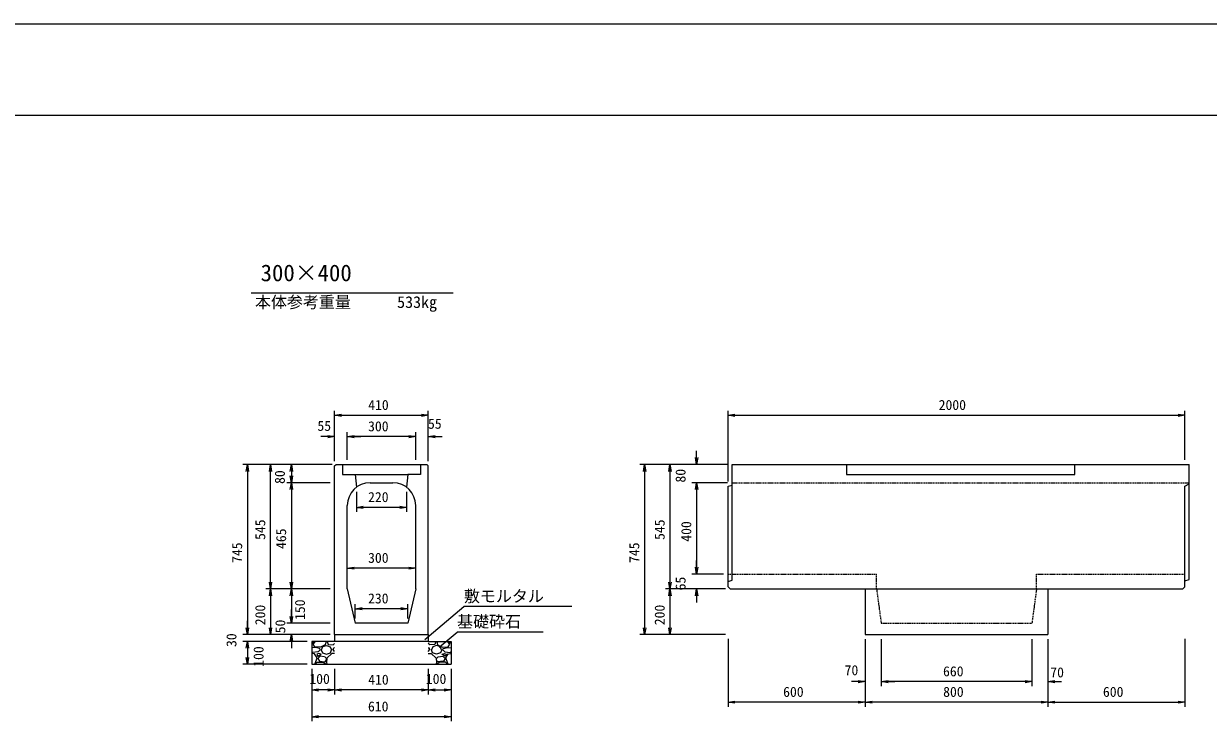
# Model space of a CAD drawing. Units: millimetres on the paper. Extents: x 0 to 841, y 0 to 594.
# Drawn here: x 420.5 to 679.8, y 441.3 to 594 of the extents above; entities that cross this region are included whole.
import ezdxf
from ezdxf.enums import TextEntityAlignment as Align

# ---------------------------------------------------------------- set-up
doc = ezdxf.new("R2010")
doc.units = ezdxf.units.MM
doc.linetypes.add('USER1', pattern=[0.375, 0.25, -0.125])
for name, color, linetype in [('D-MTR-TXT(文字列）', 7, 'Continuous'), ('D-STR-TXT（文字）', 7, 'Continuous'), ('D-TTL-TXT（文字）', 7, 'Continuous')]:
    doc.layers.add(name, color=color, linetype=linetype)
for name, color, linetype, lineweight in [('D-STR-DIM（寸法）', 7, 'Continuous', 18), ('D-STR-HTXT（旗揚げ）', 7, 'Continuous', 18), ('D-STR-STRn（構造物）', 7, 'Continuous', 18), ('D-STR（構造物外形線）', 1, 'Continuous', 18), ('D-TTL(外枠）', 2, 'Continuous', 18), ('DEFPOINTS_2', 8, 'Continuous', 18)]:
    doc.layers.add(name, color=color, linetype=linetype, lineweight=lineweight)
doc.styles.add('ＭＳ ゴシック', font='')
doc.styles.get('ＭＳ ゴシック').set_extended_font_data('MS Gothic')

msp = doc.modelspace()

# ---------------------------------------------------------------- linework, layer by layer
at = {"layer": 'D-STR-DIM（寸法）'}
for p, q in [((488.562, 498.195), (488.562, 509.274)), ((488.562, 508.274), (490.062, 508.524)), ((490.062, 508.024), (488.562, 508.274)), ((488.562, 508.274), (490.062, 508.274)), ((490.062, 508.274), (507.562, 508.274)), ((507.562, 508.524), (509.062, 508.274)), ((509.062, 508.274), (507.562, 508.024)), ((509.062, 508.274), (507.562, 508.274)), ((509.062, 498.195), (509.062, 509.274)), ((574.683, 493.745), (574.683, 509.274)), ((574.683, 508.274), (576.183, 508.524)), ((576.183, 508.024), (574.683, 508.274)), ((574.683, 508.274), (576.183, 508.274)), ((576.183, 508.274), (673.183, 508.274)), ((673.183, 508.524), (674.683, 508.274)), ((674.683, 508.274), (673.183, 508.024)), ((674.683, 508.274), (673.183, 508.274)), ((674.683, 498.495), (674.683, 509.274)), ((487.062, 503.598), (485.562, 503.598)), ((487.062, 503.848), (488.562, 503.598)), ((488.562, 503.598), (487.062, 503.348)), ((488.562, 503.598), (487.062, 503.598)), ((488.562, 498.195), (488.562, 504.598)), ((491.312, 498.495), (491.312, 504.598)), ((491.312, 498.495), (491.312, 504.598)), ((491.312, 503.598), (492.812, 503.848)), ((491.312, 503.598), (492.812, 503.848)), ((492.812, 503.348), (491.312, 503.598)), ((491.312, 503.598), (492.812, 503.598)), ((492.812, 503.348), (491.312, 503.598)), ((491.312, 503.598), (492.812, 503.598)), ((504.812, 503.598), (492.812, 503.598)), ((492.812, 503.598), (494.312, 503.598)), ((504.812, 503.598), (503.312, 503.598)), ((504.812, 503.848), (506.312, 503.598)), ((504.812, 503.848), (506.312, 503.598)), ((506.312, 503.598), (504.812, 503.348)), ((506.312, 503.598), (504.812, 503.598)), ((506.312, 503.598), (504.812, 503.348)), ((506.312, 503.598), (504.812, 503.598)), ((506.312, 498.495), (506.312, 504.598)), ((506.312, 498.495), (506.312, 504.598)), ((509.062, 498.195), (509.062, 504.598)), ((509.062, 503.598), (510.562, 503.848)), ((510.562, 503.348), (509.062, 503.598)), ((509.062, 503.598), (510.562, 503.598)), ((510.562, 503.598), (512.062, 503.598)), ((567.774, 498.995), (567.774, 500.495)), ((567.774, 497.495), (567.524, 498.995)), ((568.024, 498.995), (567.774, 497.495)), ((567.774, 497.495), (567.774, 498.995)), ((487.862, 497.495), (468.474, 497.495)), ((469.224, 495.995), (469.474, 497.495)), ((469.474, 497.495), (469.724, 495.995)), ((469.474, 497.495), (469.474, 495.995)), ((469.474, 495.995), (469.474, 461.745)), ((488.012, 497.495), (473.525, 497.495)), ((474.275, 495.995), (474.525, 497.495)), ((474.525, 497.495), (474.775, 495.995)), ((474.525, 497.495), (474.525, 495.995)), ((474.525, 471.745), (474.525, 495.995)), ((487.862, 497.495), (478.1, 497.495)), ((478.85, 495.995), (479.1, 497.495)), ((479.1, 497.495), (479.35, 495.995)), ((479.1, 497.495), (479.1, 495.995)), ((479.1, 495.995), (479.1, 494.995)), ((574.583, 497.495), (555.393, 497.495)), ((556.143, 495.995), (556.393, 497.495)), ((556.393, 497.495), (556.643, 495.995)), ((556.393, 497.495), (556.393, 495.995)), ((556.393, 495.995), (556.393, 461.745)), ((574.583, 497.495), (560.954, 497.495)), ((561.704, 495.995), (561.954, 497.495)), ((561.954, 497.495), (562.204, 495.995)), ((561.954, 497.495), (561.954, 495.995)), ((561.954, 495.995), (561.954, 471.745)), ((574.583, 497.495), (566.774, 497.495)), ((487.562, 493.495), (478.1, 493.495)), ((487.562, 493.495), (478.1, 493.495)), ((479.1, 493.495), (478.85, 494.995)), ((478.85, 491.995), (479.1, 493.495)), ((479.35, 494.995), (479.1, 493.495)), ((479.1, 493.495), (479.1, 494.995)), ((479.1, 493.495), (479.35, 491.995)), ((479.1, 493.495), (479.1, 491.995)), ((574.583, 493.495), (566.774, 493.495)), ((574.583, 493.495), (566.774, 493.495)), ((567.524, 491.995), (567.774, 493.495)), ((567.524, 491.995), (567.774, 493.495)), ((567.774, 493.495), (568.024, 491.995)), ((567.774, 493.495), (567.774, 491.995)), ((567.774, 493.495), (568.024, 491.995)), ((567.774, 493.495), (567.774, 491.995)), ((479.1, 491.995), (479.1, 471.745)), ((493.312, 491.495), (493.312, 487.109)), ((504.321, 491.489), (504.321, 487.109)), ((567.774, 491.995), (567.774, 474.995)), ((567.774, 491.995), (567.774, 490.495)), ((493.312, 488.109), (494.812, 488.359)), ((494.812, 487.859), (493.312, 488.109)), ((493.312, 488.109), (494.812, 488.109)), ((502.821, 488.109), (494.812, 488.109)), ((502.821, 488.359), (504.321, 488.109)), ((504.321, 488.109), (502.821, 487.859)), ((504.321, 488.109), (502.821, 488.109)), ((491.312, 471.245), (491.312, 475.8)), ((491.312, 474.8), (492.812, 475.05)), ((492.812, 474.55), (491.312, 474.8)), ((491.312, 474.8), (492.812, 474.8)), ((504.812, 474.8), (492.812, 474.8)), ((504.812, 475.05), (506.312, 474.8)), ((506.312, 474.8), (504.812, 474.55)), ((506.312, 474.8), (504.812, 474.8)), ((506.312, 471.245), (506.312, 475.8)), ((567.774, 473.495), (567.524, 474.995)), ((567.774, 473.495), (567.524, 474.995)), ((567.774, 474.995), (567.774, 476.495)), ((568.024, 474.995), (567.774, 473.495)), ((567.774, 473.495), (567.774, 474.995)), ((568.024, 474.995), (567.774, 473.495)), ((567.774, 473.495), (567.774, 474.995)), ((573.683, 473.495), (566.774, 473.495)), ((573.683, 473.495), (566.774, 473.495)), ((487.562, 470.245), (473.525, 470.245)), ((487.562, 470.245), (473.525, 470.245)), ((474.525, 470.245), (474.275, 471.745)), ((474.275, 468.745), (474.525, 470.245)), ((474.775, 471.745), (474.525, 470.245)), ((474.525, 470.245), (474.525, 471.745)), ((474.525, 470.245), (474.775, 468.745)), ((474.525, 470.245), (474.525, 468.745)), ((487.562, 470.245), (478.1, 470.245)), ((487.562, 470.245), (478.1, 470.245)), ((479.1, 470.245), (478.85, 471.745)), ((478.85, 468.745), (479.1, 470.245)), ((479.35, 471.745), (479.1, 470.245)), ((479.1, 470.245), (479.1, 471.745)), ((479.1, 470.245), (479.35, 468.745)), ((479.1, 470.245), (479.1, 468.745)), ((574.133, 470.245), (560.954, 470.245)), ((574.133, 470.245), (560.954, 470.245)), ((561.954, 470.245), (561.704, 471.745)), ((561.704, 468.745), (561.954, 470.245)), ((562.204, 471.745), (561.954, 470.245)), ((561.954, 470.245), (561.954, 471.745)), ((561.954, 470.245), (562.204, 468.745)), ((561.954, 470.245), (561.954, 468.745)), ((574.133, 470.245), (566.774, 470.245)), ((567.524, 468.745), (567.774, 470.245)), ((567.774, 470.245), (568.024, 468.745)), ((567.774, 470.245), (567.774, 468.745)), ((474.525, 468.745), (474.525, 461.745)), ((479.1, 468.745), (479.1, 464.245)), ((493.062, 463.745), (493.062, 466.917)), ((504.562, 463.745), (504.562, 466.917)), ((561.954, 468.745), (561.954, 461.745)), ((567.774, 468.745), (567.774, 467.245)), ((479.1, 462.745), (478.85, 464.245)), ((479.1, 462.745), (478.85, 464.245)), ((479.1, 464.245), (479.1, 465.745)), ((479.35, 464.245), (479.1, 462.745)), ((479.1, 462.745), (479.1, 464.245)), ((479.35, 464.245), (479.1, 462.745)), ((479.1, 462.745), (479.1, 464.245)), ((493.062, 465.917), (494.562, 466.167)), ((494.562, 465.667), (493.062, 465.917)), ((493.062, 465.917), (494.562, 465.917)), ((503.062, 465.917), (494.562, 465.917)), ((503.062, 466.167), (504.562, 465.917)), ((504.562, 465.917), (503.062, 465.667)), ((504.562, 465.917), (503.062, 465.917)), ((469.474, 460.245), (469.224, 461.745)), ((469.474, 460.245), (469.224, 461.745)), ((469.474, 461.745), (469.474, 463.245)), ((469.724, 461.745), (469.474, 460.245)), ((469.474, 460.245), (469.474, 461.745)), ((469.724, 461.745), (469.474, 460.245)), ((469.474, 460.245), (469.474, 461.745)), ((474.525, 460.245), (474.275, 461.745)), ((474.775, 461.745), (474.525, 460.245)), ((474.525, 460.245), (474.525, 461.745)), ((487.562, 462.745), (478.1, 462.745)), ((487.562, 462.745), (478.1, 462.745)), ((556.393, 460.245), (556.143, 461.745)), ((556.643, 461.745), (556.393, 460.245)), ((556.393, 460.245), (556.393, 461.745)), ((561.954, 460.245), (561.704, 461.745)), ((562.204, 461.745), (561.954, 460.245)), ((561.954, 460.245), (561.954, 461.745)), ((487.562, 460.245), (468.474, 460.245)), ((487.562, 460.245), (468.474, 460.245)), ((487.562, 460.245), (473.525, 460.245)), ((487.562, 460.245), (478.1, 460.245)), ((478.85, 458.745), (479.1, 460.245)), ((479.1, 460.245), (479.35, 458.745)), ((479.1, 460.245), (479.1, 458.745)), ((574.133, 460.245), (555.393, 460.245)), ((574.133, 460.245), (560.954, 460.245)), ((574.683, 459.333), (574.683, 444.462)), ((604.683, 459.245), (604.683, 444.462)), ((604.683, 459.245), (604.683, 444.462)), ((604.683, 459.245), (604.683, 448.958)), ((608.183, 459.245), (608.183, 448.958)), ((608.183, 459.245), (608.183, 448.958)), ((641.183, 459.245), (641.183, 448.958)), ((641.183, 459.245), (641.183, 448.958)), ((644.683, 459.245), (644.683, 444.462)), ((644.683, 459.245), (644.683, 444.462)), ((644.683, 459.245), (644.683, 448.958)), ((674.683, 459.333), (674.683, 444.462)), ((482.562, 458.745), (468.474, 458.745)), ((482.562, 458.745), (468.474, 458.745)), ((469.224, 457.245), (469.474, 458.745)), ((469.224, 457.245), (469.474, 458.745)), ((469.474, 458.745), (469.724, 457.245)), ((469.474, 458.745), (469.474, 457.245)), ((469.474, 458.745), (469.724, 457.245)), ((469.474, 458.745), (469.474, 457.245)), ((469.474, 457.245), (469.474, 455.245)), ((469.474, 457.245), (469.474, 455.745)), ((479.1, 458.745), (479.1, 457.245)), ((469.474, 453.745), (469.224, 455.245)), ((469.724, 455.245), (469.474, 453.745)), ((469.474, 453.745), (469.474, 455.245)), ((482.562, 453.745), (468.474, 453.745)), ((483.562, 452.745), (483.562, 441.267)), ((483.562, 452.745), (483.562, 447.134)), ((488.562, 452.745), (488.562, 447.134)), ((488.562, 452.745), (488.562, 447.134)), ((509.062, 452.745), (509.062, 447.134)), ((509.062, 452.745), (509.062, 447.134)), ((514.062, 452.762), (514.062, 441.267)), ((514.062, 452.745), (514.062, 447.134)), ((603.183, 449.958), (601.683, 449.958)), ((603.183, 450.208), (604.683, 449.958)), ((604.683, 449.958), (603.183, 449.708)), ((604.683, 449.958), (603.183, 449.958)), ((608.183, 449.958), (609.683, 450.208)), ((608.183, 449.958), (609.683, 450.208)), ((609.683, 449.708), (608.183, 449.958)), ((608.183, 449.958), (609.683, 449.958)), ((609.683, 449.708), (608.183, 449.958)), ((608.183, 449.958), (609.683, 449.958)), ((609.683, 449.958), (611.183, 449.958)), ((639.683, 449.958), (609.683, 449.958)), ((639.683, 449.958), (638.183, 449.958)), ((639.683, 450.208), (641.183, 449.958)), ((639.683, 450.208), (641.183, 449.958)), ((641.183, 449.958), (639.683, 449.708)), ((641.183, 449.958), (639.683, 449.958)), ((641.183, 449.958), (639.683, 449.708)), ((641.183, 449.958), (639.683, 449.958)), ((644.683, 449.958), (646.183, 450.208)), ((646.183, 449.708), (644.683, 449.958)), ((644.683, 449.958), (646.183, 449.958)), ((646.183, 449.958), (647.683, 449.958)), ((483.562, 448.134), (485.062, 448.384)), ((485.062, 447.884), (483.562, 448.134)), ((483.562, 448.134), (485.062, 448.134)), ((487.062, 448.134), (485.062, 448.134)), ((487.062, 448.384), (488.562, 448.134)), ((488.562, 448.134), (487.062, 447.884)), ((488.562, 448.134), (487.062, 448.134)), ((488.562, 448.134), (490.062, 448.384)), ((490.062, 447.884), (488.562, 448.134)), ((488.562, 448.134), (490.062, 448.134)), ((507.562, 448.134), (490.062, 448.134)), ((507.562, 448.384), (509.062, 448.134)), ((509.062, 448.134), (507.562, 447.884)), ((509.062, 448.134), (507.562, 448.134)), ((509.062, 448.134), (510.562, 448.384)), ((510.562, 447.884), (509.062, 448.134)), ((509.062, 448.134), (510.562, 448.134)), ((510.562, 448.134), (512.562, 448.134)), ((512.562, 448.384), (514.062, 448.134)), ((514.062, 448.134), (512.562, 447.884)), ((514.062, 448.134), (512.562, 448.134)), ((574.683, 445.462), (576.183, 445.712)), ((576.183, 445.212), (574.683, 445.462)), ((574.683, 445.462), (576.183, 445.462)), ((603.183, 445.462), (576.183, 445.462)), ((603.183, 445.712), (604.683, 445.462)), ((604.683, 445.462), (603.183, 445.212)), ((604.683, 445.462), (603.183, 445.462)), ((604.683, 445.462), (606.183, 445.712)), ((606.183, 445.212), (604.683, 445.462)), ((604.683, 445.462), (606.183, 445.462)), ((643.183, 445.462), (606.183, 445.462)), ((643.183, 445.712), (644.683, 445.462)), ((644.683, 445.462), (643.183, 445.212)), ((644.683, 445.462), (643.183, 445.462)), ((644.683, 445.462), (646.183, 445.712)), ((646.183, 445.212), (644.683, 445.462)), ((644.683, 445.462), (646.183, 445.462)), ((646.183, 445.462), (673.183, 445.462)), ((673.183, 445.712), (674.683, 445.462)), ((674.683, 445.462), (673.183, 445.212)), ((674.683, 445.462), (673.183, 445.462)), ((483.562, 442.267), (485.062, 442.517)), ((485.062, 442.017), (483.562, 442.267)), ((483.562, 442.267), (485.062, 442.267)), ((512.562, 442.267), (485.062, 442.267)), ((512.562, 442.517), (514.062, 442.267)), ((514.062, 442.267), (512.562, 442.017)), ((514.062, 442.267), (512.562, 442.267))]:
    msp.add_line(p, q, dxfattribs=at)
at = {"layer": 'D-STR-HTXT（旗揚げ）'}
for p, q in [((470.286, 535.063), (514.473, 535.063)), ((508.334, 459.206), (516.86, 466.369)), ((540.458, 466.369), (516.86, 466.369)), ((511.429, 457.521), (515.362, 460.817)), ((534.226, 460.817), (515.362, 460.817))]:
    msp.add_line(p, q, dxfattribs=at)
at = {"layer": 'D-STR-STRn（構造物）', "linetype": 'USER1'}
for p, q in [((574.683, 473.495), (607.183, 473.495)), ((607.183, 470.245), (607.183, 473.495)), ((642.183, 470.245), (642.183, 473.495)), ((642.183, 473.495), (674.683, 473.495)), ((607.183, 470.245), (608.183, 462.745)), ((642.183, 470.245), (641.183, 462.745)), ((608.183, 462.745), (641.183, 462.745))]:
    msp.add_line(p, q, dxfattribs=at)
at = {"layer": 'D-STR-STRn（構造物）'}
for p, q in [((488.562, 460.245), (488.562, 458.745)), ((509.062, 460.245), (509.062, 458.745)), ((488.562, 458.745), (483.562, 458.745)), ((483.562, 458.745), (483.562, 453.745)), ((483.562, 458.31), (484.125, 458.745)), ((484.325, 457.437), (483.562, 457.357)), ((483.769, 456.359), (483.562, 456.585)), ((484.917, 456.446), (483.767, 456.346)), ((483.871, 458.193), (484.368, 458.745)), ((484.23, 457.591), (483.88, 458.191)), ((485.468, 457.504), (484.217, 457.604)), ((485.319, 457.196), (484.319, 457.446)), ((485.371, 456.943), (484.921, 456.443)), ((485.371, 456.94), (485.321, 457.19)), ((486.523, 458.04), (485.473, 457.49)), ((485.616, 456.945), (485.916, 456.245)), ((485.67, 456.943), (485.97, 457.643)), ((485.971, 457.643), (486.771, 457.893)), ((486.722, 458.743), (486.522, 458.043)), ((486.769, 457.893), (487.569, 457.593)), ((486.893, 458.745), (487.162, 458.105)), ((487.168, 458.091), (488.218, 458.041)), ((487.571, 457.592), (487.871, 456.942)), ((487.619, 456.245), (487.869, 456.945)), ((488.562, 456.585), (488.219, 456.959)), ((488.22, 456.944), (488.37, 457.344)), ((488.221, 458.047), (488.562, 458.31)), ((488.562, 457.357), (488.375, 457.337)), ((509.062, 458.745), (488.562, 458.745)), ((509.062, 458.745), (514.062, 458.745)), ((509.403, 458.047), (509.062, 458.31)), ((509.062, 457.357), (509.249, 457.337)), ((509.062, 456.585), (509.405, 456.959)), ((509.404, 456.944), (509.254, 457.344)), ((510.456, 458.091), (509.406, 458.041)), ((510.053, 457.592), (509.753, 456.942)), ((510.005, 456.245), (509.755, 456.945)), ((510.855, 457.893), (510.055, 457.593)), ((510.731, 458.745), (510.462, 458.105)), ((511.653, 457.643), (510.853, 457.893)), ((510.902, 458.743), (511.102, 458.043)), ((511.101, 458.04), (512.151, 457.49)), ((511.954, 456.943), (511.654, 457.643)), ((512.008, 456.945), (511.708, 456.245)), ((512.156, 457.504), (513.406, 457.604)), ((512.253, 456.94), (512.303, 457.19)), ((512.253, 456.943), (512.703, 456.443)), ((512.305, 457.196), (513.305, 457.446)), ((512.707, 456.446), (513.857, 456.346)), ((513.753, 458.193), (513.256, 458.745)), ((513.299, 457.437), (514.062, 457.357)), ((513.393, 457.591), (513.743, 458.191)), ((514.062, 458.31), (513.499, 458.745)), ((513.855, 456.359), (514.062, 456.585)), ((514.062, 458.745), (514.062, 453.745)), ((484.172, 456.038), (483.562, 456.089)), ((484.125, 453.745), (484.321, 453.897)), ((484.732, 455.146), (484.182, 456.046)), ((484.321, 453.892), (484.721, 455.142)), ((484.368, 453.745), (484.771, 454.193)), ((484.669, 455.993), (484.869, 455.493)), ((485.02, 456.141), (484.67, 455.991)), ((484.771, 454.193), (486.071, 454.193)), ((484.869, 455.494), (485.619, 455.944)), ((484.869, 455.045), (485.269, 454.445)), ((485.37, 455.543), (484.87, 455.043)), ((485.622, 455.944), (485.022, 456.144)), ((485.272, 454.441), (486.522, 454.291)), ((486.376, 455.396), (485.376, 455.546)), ((485.917, 456.239), (486.767, 455.989)), ((486.069, 454.205), (486.719, 453.755)), ((486.781, 455.033), (486.381, 455.383)), ((486.522, 454.294), (486.772, 454.744)), ((486.762, 454.055), (486.893, 453.745)), ((486.818, 455.096), (486.768, 454.046)), ((486.771, 454.743), (486.771, 455.043)), ((486.773, 455.99), (487.623, 456.24)), ((487.972, 456.143), (486.822, 455.093)), ((488.562, 456.089), (487.972, 456.138)), ((509.062, 456.089), (509.652, 456.138)), ((509.652, 456.143), (510.802, 455.093)), ((510.851, 455.99), (510.001, 456.24)), ((510.862, 454.055), (510.731, 453.745)), ((510.806, 455.096), (510.856, 454.046)), ((510.843, 455.033), (511.243, 455.383)), ((511.102, 454.294), (510.852, 454.744)), ((510.853, 454.743), (510.853, 455.043)), ((511.707, 456.239), (510.857, 455.989)), ((511.555, 454.205), (510.905, 453.755)), ((512.352, 454.441), (511.102, 454.291)), ((511.248, 455.396), (512.248, 455.546)), ((512.853, 454.193), (511.553, 454.193)), ((512.002, 455.944), (512.602, 456.144)), ((512.755, 455.494), (512.005, 455.944)), ((512.254, 455.543), (512.754, 455.043)), ((512.755, 455.045), (512.355, 454.445)), ((512.604, 456.141), (512.954, 455.991)), ((512.955, 455.993), (512.755, 455.493)), ((513.256, 453.745), (512.853, 454.193)), ((512.892, 455.146), (513.442, 456.046)), ((513.303, 453.892), (512.903, 455.142)), ((513.499, 453.745), (513.303, 453.897)), ((513.452, 456.038), (514.062, 456.089)), ((483.562, 453.745), (514.062, 453.745))]:
    msp.add_line(p, q, dxfattribs=at)
at = {"layer": 'D-STR（構造物外形線）'}
for p, q in [((488.562, 497.195), (488.862, 497.495)), ((488.562, 460.245), (488.562, 497.195)), ((488.862, 497.495), (508.762, 497.495)), ((490.262, 497.495), (490.262, 495.295)), ((490.262, 495.295), (493.062, 495.295)), ((493.062, 495.295), (493.312, 492.495)), ((493.062, 495.295), (504.562, 495.295)), ((504.562, 495.295), (504.312, 492.495)), ((507.362, 495.295), (504.562, 495.295)), ((507.362, 497.495), (507.362, 495.295)), ((508.762, 497.495), (509.062, 497.195)), ((509.062, 460.245), (509.062, 497.195)), ((575.583, 497.495), (675.583, 497.495)), ((575.583, 472.145), (575.583, 497.495)), ((600.583, 497.495), (600.583, 495.295)), ((600.583, 495.295), (650.583, 495.295)), ((650.583, 495.295), (650.583, 497.495)), ((675.583, 472.295), (675.583, 497.495)), ((496.312, 493.495), (501.312, 493.495)), ((574.683, 492.745), (575.583, 492.995)), ((574.683, 470.695), (574.683, 492.745)), ((674.683, 492.745), (675.583, 493.245)), ((674.683, 470.695), (674.683, 492.745)), ((491.312, 470.245), (491.312, 488.495)), ((506.312, 470.245), (506.312, 488.495)), ((574.683, 471.845), (575.583, 472.145)), ((674.683, 471.995), (675.583, 472.295)), ((491.312, 470.245), (493.062, 462.745)), ((506.312, 470.245), (504.562, 462.745)), ((574.683, 470.695), (575.133, 470.245)), ((575.133, 470.245), (674.233, 470.245)), ((604.683, 470.245), (604.683, 460.245)), ((644.683, 470.245), (644.683, 460.245)), ((674.233, 470.245), (674.683, 470.695)), ((504.562, 462.745), (493.062, 462.745)), ((488.562, 460.245), (509.062, 460.245)), ((604.683, 460.245), (644.683, 460.245))]:
    msp.add_line(p, q, dxfattribs=at)
at = {"layer": 'D-STR（構造物外形線）', "linetype": 'USER1'}
msp.add_line((575.583, 493.495), (675.583, 493.495), dxfattribs=at)
at = {"layer": 'D-STR（構造物外形線）'}
for centre, start, end in [((496.312, 488.495), 90, 180), ((501.312, 488.495), 0, 90)]:
    msp.add_arc(centre, 5, start, end, dxfattribs=at)
at = {"layer": 'D-TTL(外枠）'}
msp.add_line((23, 574), (818, 574), dxfattribs=at)
at = {"layer": 'DEFPOINTS_2'}
msp.add_line((0, 594), (841, 594), dxfattribs=at)

# ---------------------------------------------------------------- texts
at = {"layer": 'D-MTR-TXT(文字列）', "style": 'ＭＳ ゴシック'}
for s, p in [('本体参考重量', (471.116, 530.996)), ('533kg', (502.236, 530.996))]:
    msp.add_text(s, height=2.566, dxfattribs=at).set_placement(p, align=Align.BOTTOM_LEFT)
at = {"layer": 'D-STR-DIM（寸法）', "style": 'ＭＳ ゴシック'}
for s, p in [('410', (495.903, 508.774)), ('2000', (620.769, 508.774)), ('55', (484.792, 504.199)), ('300', (495.881, 504.098)), ('55', (508.995, 504.658)), ('220', (495.877, 488.609)), ('300', (495.881, 475.3)), ('230', (495.873, 466.417)), ('100', (483.024, 448.798)), ('410', (495.903, 448.634)), ('100', (508.524, 448.798)), ('70', (600.185, 450.701)), ('660', (621.728, 450.458)), ('70', (645.2, 450.232)), ('600', (586.728, 445.962)), ('800', (621.751, 445.962)), ('600', (656.728, 445.962)), ('610', (495.858, 442.767))]:
    msp.add_text(s, height=2.199, dxfattribs=at).set_placement(p, align=Align.BOTTOM_LEFT)
for s, p in [('80', (478.318, 493.237)), ('80', (566.024, 493.539)), ('545', (474.025, 480.977)), ('545', (561.454, 480.977)), ('400', (567.274, 480.587)), ('465', (478.6, 479)), ('745', (468.974, 475.939)), ('745', (555.893, 475.939)), ('65', (566.024, 469.929)), ('150', (482.724, 463.457)), ('200', (474.025, 462.306)), ('200', (561.454, 462.306)), ('50', (478.425, 460.535)), ('30', (467.724, 457.539)), ('100', (473.66, 453.207))]:
    msp.add_text(s, height=2.199, rotation=90, dxfattribs=at).set_placement(p, align=Align.BOTTOM_LEFT)
at = {"layer": 'D-STR-TXT（文字）', "style": 'ＭＳ ゴシック'}
for s, p in [('敷モルタル', (516.86, 466.619)), ('基礎砕石', (515.362, 461.067))]:
    msp.add_text(s, height=2.566, dxfattribs=at).set_placement(p, align=Align.BOTTOM_LEFT)
at = {"layer": 'D-TTL-TXT（文字）', "style": 'ＭＳ ゴシック'}
msp.add_text('300×400', height=3.666, dxfattribs=at).set_placement((472.356, 536.512), align=Align.BOTTOM_LEFT)

doc.saveas('drawing.dxf')
